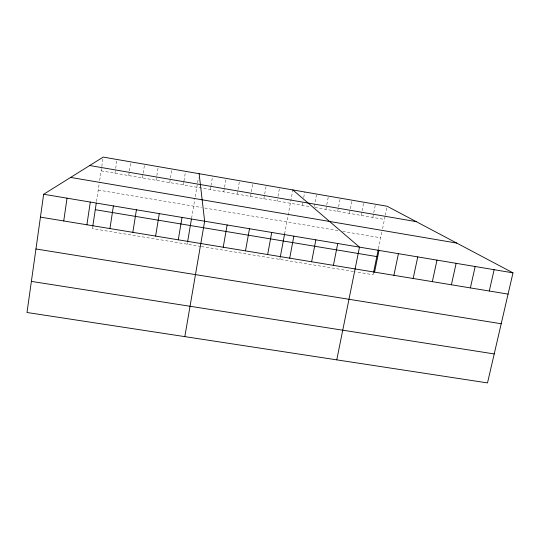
<?xml version="1.0" encoding="UTF-8"?>
<svg xmlns="http://www.w3.org/2000/svg" width="540" height="540" viewBox="0 0 540 540"><rect width="100%" height="100%" fill="white"/><g stroke="black" fill="none" stroke-linecap="round" stroke-linejoin="round"><path stroke-width="0.41" stroke-dasharray="2.7 2.03" d="M92.65 227.043L92.414 228.623L200.563 246.388M96.505 201.515L99.441 182.048M99.684 180.448L103.208 157.093M114.946 173.198L115.567 169.162M115.688 168.358L117.052 159.489M128.709 175.554L130.842 161.879M142.425 177.903L143.06 173.894M143.188 173.09L144.592 164.261M156.094 180.252L158.294 166.631M169.722 182.588L171.95 169M183.303 184.916L183.829 181.724M183.965 180.927L185.558 171.356M187.198 244.188L187.461 242.636M191.585 218.282L194.967 198.288M195.23 196.715L198.45 177.68M210.323 189.547L210.87 186.368M211.005 185.578L212.645 176.047M223.769 191.855L226.118 178.376M237.175 194.15L237.87 190.195M238.012 189.405L239.551 180.704M250.533 196.439L252.936 183.019M263.844 198.727L266.281 185.335M277.115 201.001L277.405 199.429M277.985 196.283L279.578 187.637M279.835 259.409L280.118 257.877M284.614 233.867L292.835 189.931M302.225 205.301L303.115 200.603M303.709 197.471L304.742 191.99M314.226 206.557L316.474 194.832M325.89 209.365L328.462 196.101M337.675 211.383L340.268 198.146M349.421 213.394L352.039 200.185M361.132 215.406L363.778 202.216M372.809 217.404L375.482 204.242M373.437 273.085L373.1 274.725L355.772 271.883M378.425 248.771L382.252 230.141M382.563 228.609L385.128 216.115M385.297 215.298L387.153 206.26M201.4 246.524L354.942 271.748M98.24 190.04L201.542 207.502M204.707 208.035L337.946 230.56M342.63 231.356L380.68 237.789M101.135 170.829L310.122 206.658M314.861 207.468L384.453 219.402"/><path stroke-width="0.81" d="M43.659 194.258L27 312.498L487.505 382.907L513 272.849L387.153 206.26L103.208 157.093L43.659 194.258L513 272.849M63.734 220.961L67.041 198.173M86.9 224.775L90.302 202.068M92.772 226.26L96.262 203.148M109.937 228.569L113.42 205.943M132.84 232.335L136.418 209.79M155.621 236.088L159.286 213.617M178.281 239.821L182.027 217.424M187.596 241.859L191.45 219.085M184.822 336.629L204.64 221.211L199.125 173.704M223.216 247.212L227.131 224.978M245.498 250.884L249.494 228.724M267.658 254.529L271.735 232.45M280.26 257.114L284.614 233.867M289.697 258.161L293.855 236.149M311.621 261.765L315.853 239.834M333.423 265.356L337.736 243.5M336.764 359.856L359.498 247.144L292.835 189.931M373.606 272.261L378.263 249.554M374.551 272.126L379.013 250.412M393.903 275.312L398.432 253.665M413.161 278.485L417.757 256.898M432.331 281.637L436.995 260.118M451.4 284.783L456.131 263.324M470.381 287.908L475.18 266.51M489.274 291.013L494.134 269.69M31.381 281.401L494.215 353.936M35.95 248.981L501.208 323.744M40.439 217.127L508.073 294.111M95.269 209.689L376.819 256.594M70.619 177.431L456.745 243.081M89.708 165.524L416.205 221.63"/></g></svg>
